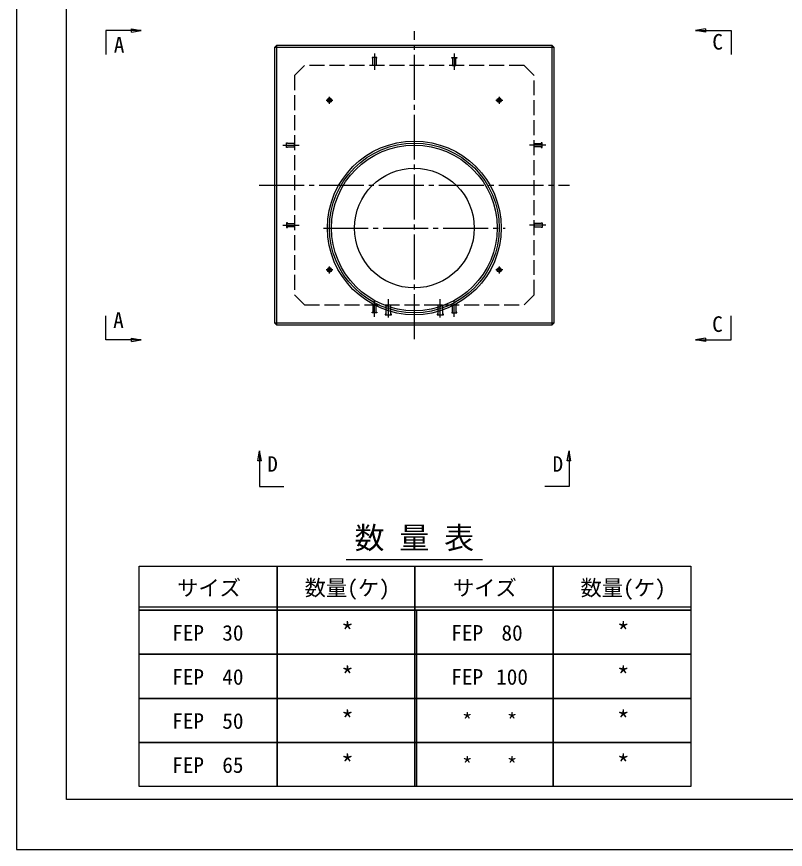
# Model space of a CAD drawing. Units: millimetres, scale not verified. Extents: x -6948 to 6948, y -3792 to 3911.
# Drawn here: x -3552 to 298, y -3792 to 380 of the extents above; entities that cross this region are included whole.
import ezdxf
from ezdxf.enums import TextEntityAlignment as Align

# ---------------------------------------------------------------- set-up
doc = ezdxf.new("R2010")
doc.units = ezdxf.units.MM
doc.header["$LTSCALE"] = 25
for name, pattern in [('CHAIN2', [12, 9, -1, 1, -1]), ('DASHED2', [3, 2, -1]), ('DASHED3', [4, 3, -1])]:
    doc.linetypes.add(name, pattern=pattern)
for name, color, linetype in [('0-0_0', 4, 'Continuous'), ('0-B_00枠', 4, 'Continuous'), ('0-C_01構造物', 4, 'Continuous'), ('0-D_02補助線', 4, 'Continuous'), ('0-F_04文字', 7, 'Continuous')]:
    doc.layers.add(name, color=color, linetype=linetype)
doc.styles.add('ＭＳ ゴシック', font='')
doc.styles.get('ＭＳ ゴシック').set_extended_font_data('MS Gothic')

msp = doc.modelspace()

# ---------------------------------------------------------------- linework, layer by layer
at = {"layer": '0-0_0'}
for p, q in [((-3552.31, 3633.47), (-3552.31, -3791.53)), ((-2939.43, -2593.66), (-2939.43, -2372.89)), ((-2247.03, -2593.66), (-2247.03, -2372.89)), ((-1557.63, -2593.66), (-1557.63, -2372.89)), ((-865.23, -2593.66), (-865.23, -2372.89)), ((-2939.43, -2814.43), (-2939.43, -2593.66)), ((-2247.03, -2814.43), (-2247.03, -2593.66)), ((-1557.63, -2814.43), (-1557.63, -2593.66)), ((-865.23, -2814.43), (-865.23, -2593.66)), ((-2939.43, -3035.19), (-2939.43, -2814.43)), ((-2247.03, -3035.19), (-2247.03, -2814.43)), ((-1557.63, -3035.19), (-1557.63, -2814.43)), ((-865.23, -3035.19), (-865.23, -2814.43)), ((-2939.43, -3255.95), (-2939.43, -3035.19)), ((-2247.03, -3255.95), (-2247.03, -3035.19)), ((-1557.63, -3255.95), (-1557.63, -3035.19)), ((-865.23, -3255.95), (-865.23, -3035.19)), ((-2939.43, -3476.72), (-2939.43, -3255.95)), ((-2247.03, -3476.72), (-2247.03, -3255.95)), ((-1557.63, -3476.72), (-1557.63, -3255.95)), ((-865.23, -3476.72), (-865.23, -3255.95))]:
    msp.add_line(p, q, dxfattribs=at)
at = {"layer": '0-0_0', "color": 6}
msp.add_line((6697.69, -3541.53), (-3302.31, -3541.53), dxfattribs=at)
msp.add_lwpolyline([(-3302.31, -3541.53), (-3302.31, 2257.68), (-3302.31, 3383.47)], dxfattribs=at)
at = {"layer": '0-0_0', "color": 3}
for centre, radius in [((-1560.25, -678.71), 435), ((-1560.25, -679.21), 300)]:
    msp.add_circle(centre, radius, dxfattribs=at)
at = {"layer": '0-0_0'}
for radius in [425, 415]:
    msp.add_circle((-1560.25, -678.71), radius, dxfattribs=at)
at = {"layer": '0-B_00枠'}
for p, q in [((-1901.61, -2339.33), (-1218.88, -2339.78)), ((-2939.43, -2576.99), (-175.84, -2576.99)), ((-1549.3, -2593.66), (-1549.3, -3476.72))]:
    msp.add_line(p, q, dxfattribs=at)
for points in [[(-3552.31, -3791.53), (6947.69, -3791.53), (6947.69, 3633.47), (-3552.31, 3633.47)], [(-2939.43, -2372.89), (-2247.03, -2372.89), (-2247.03, -2593.66), (-2939.43, -2593.66)], [(-2247.03, -2372.89), (-1557.63, -2372.89), (-1557.63, -2593.66), (-2247.03, -2593.66)], [(-1557.63, -2372.89), (-865.23, -2372.89), (-865.23, -2593.66), (-1557.63, -2593.66)], [(-865.23, -2372.89), (-175.84, -2372.89), (-175.84, -2593.66), (-865.23, -2593.66)], [(-2939.43, -2593.66), (-2247.03, -2593.66), (-2247.03, -2814.43), (-2939.43, -2814.43)], [(-2247.03, -2593.66), (-1557.63, -2593.66), (-1557.63, -2814.43), (-2247.03, -2814.43)], [(-1557.63, -2593.66), (-865.23, -2593.66), (-865.23, -2814.43), (-1557.63, -2814.43)], [(-865.23, -2593.66), (-175.84, -2593.66), (-175.84, -2814.43), (-865.23, -2814.43)], [(-2939.43, -2814.43), (-2247.03, -2814.43), (-2247.03, -3035.19), (-2939.43, -3035.19)], [(-2247.03, -2814.43), (-1557.63, -2814.43), (-1557.63, -3035.19), (-2247.03, -3035.19)], [(-1557.63, -2814.43), (-865.23, -2814.43), (-865.23, -3035.19), (-1557.63, -3035.19)], [(-865.23, -2814.43), (-175.84, -2814.43), (-175.84, -3035.19), (-865.23, -3035.19)], [(-2939.43, -3035.19), (-2247.03, -3035.19), (-2247.03, -3255.95), (-2939.43, -3255.95)], [(-2247.03, -3035.19), (-1557.63, -3035.19), (-1557.63, -3255.95), (-2247.03, -3255.95)], [(-1557.63, -3035.19), (-865.23, -3035.19), (-865.23, -3255.95), (-1557.63, -3255.95)], [(-865.23, -3035.19), (-175.84, -3035.19), (-175.84, -3255.95), (-865.23, -3255.95)], [(-2939.43, -3255.95), (-2247.03, -3255.95), (-2247.03, -3476.72), (-2939.43, -3476.72)], [(-2247.03, -3255.95), (-1557.63, -3255.95), (-1557.63, -3476.72), (-2247.03, -3476.72)], [(-1557.63, -3255.95), (-865.23, -3255.95), (-865.23, -3476.72), (-1557.63, -3476.72)], [(-865.23, -3255.95), (-175.84, -3255.95), (-175.84, -3476.72), (-865.23, -3476.72)]]:
    msp.add_lwpolyline(points, dxfattribs=at)
at = {"layer": '0-C_01構造物', "color": 3}
for p, q in [((-2250.25, 235.79), (-2260.25, 225.79)), ((-2250.25, 235.79), (-2260.25, 225.79)), ((-870.25, 235.79), (-2250.25, 235.79)), ((-860.25, 225.79), (-870.25, 235.79)), ((-860.25, -1154.21), (-860.25, 225.79)), ((-2250.25, -1164.21), (-870.25, -1164.21)), ((-870.25, -1164.21), (-860.25, -1154.21))]:
    msp.add_line(p, q, dxfattribs=at)
at = {"layer": '0-C_01構造物'}
for p, q in [((-860.25, 225.79), (-2260.25, 225.79)), ((-2250.25, 235.79), (-2250.25, -1164.21)), ((-870.25, -1164.21), (-870.25, 235.79)), ((-2260.25, -1154.21), (-860.25, -1154.21))]:
    msp.add_line(p, q, dxfattribs=at)
at = {"layer": '0-C_01構造物', "color": 7, "linetype": 'CHAIN2'}
for p, q in [((-1760.25, 194.69), (-1760.25, 112.89)), ((-1360.25, 194.69), (-1360.25, 112.89)), ((-2219.14, -264.21), (-2137.35, -264.21)), ((-901.35, -264.21), (-983.14, -264.21)), ((-2219.14, -664.21), (-2137.35, -664.21)), ((-901.35, -664.21), (-983.14, -664.21)), ((-1760.25, -1123.11), (-1760.25, -1041.32)), ((-1360.25, -1123.11), (-1360.25, -1041.32))]:
    msp.add_line(p, q, dxfattribs=at)
at = {"layer": '0-C_01構造物', "linetype": 'DASHED3'}
for p, q in [((-2110.25, 135.79), (-2160.25, 85.79)), ((-1010.25, 135.79), (-2110.25, 135.79)), ((-960.25, 85.79), (-1010.25, 135.79)), ((-960.25, -1014.21), (-960.25, 85.79)), ((-1010.25, -1064.21), (-960.25, -1014.21)), ((-2110.25, -1064.21), (-1010.25, -1064.21))]:
    msp.add_line(p, q, dxfattribs=at)
at = {"layer": '0-C_01構造物', "linetype": 'CHAIN2'}
for p, q in [((-2002.75, -39.21), (-1967.75, -39.21)), ((-1985.25, -56.71), (-1985.25, -21.71)), ((-1152.75, -39.21), (-1117.75, -39.21)), ((-1135.25, -21.71), (-1135.25, -56.71)), ((-1985.25, -906.71), (-1985.25, -871.71)), ((-1135.25, -871.71), (-1135.25, -906.71)), ((-1967.75, -889.21), (-2002.75, -889.21)), ((-1117.75, -889.21), (-1152.75, -889.21))]:
    msp.add_line(p, q, dxfattribs=at)
at = {"layer": '0-C_01構造物', "color": 3}
msp.add_lwpolyline([(-2260.25, 225.79), (-2260.25, -1154.21), (-2250.25, -1164.21)], dxfattribs=at)
at = {"layer": '0-C_01構造物', "color": 7, "linetype": 'DASHED2'}
for points in [[(-1752, 171.79), (-1748.25, 171.79), (-1748.25, 175.79), (-1772.25, 175.79), (-1772.25, 171.79), (-1768.5, 171.79)], [(-1752, 171.79), (-1752, 135.79), (-1768.5, 135.79), (-1768.5, 171.79)], [(-1368.5, 171.79), (-1372.25, 171.79), (-1372.25, 175.79), (-1348.25, 175.79), (-1348.25, 171.79), (-1352, 171.79)], [(-1368.5, 171.79), (-1368.5, 135.79), (-1352, 135.79), (-1352, 171.79)], [(-2196.25, -272.46), (-2196.25, -276.21), (-2200.25, -276.21), (-2200.25, -252.21), (-2196.25, -252.21), (-2196.25, -255.96)], [(-2196.25, -272.46), (-2160.25, -272.46), (-2160.25, -255.96), (-2196.25, -255.96)], [(-924.25, -272.46), (-960.25, -272.46), (-960.25, -255.96), (-924.25, -255.96)], [(-924.25, -272.46), (-924.25, -276.21), (-920.25, -276.21), (-920.25, -252.21), (-924.25, -252.21), (-924.25, -255.96)], [(-2196.25, -655.96), (-2196.25, -652.21), (-2200.25, -652.21), (-2200.25, -676.21), (-2196.25, -676.21), (-2196.25, -672.46)], [(-2196.25, -655.96), (-2160.25, -655.96), (-2160.25, -672.46), (-2196.25, -672.46)], [(-924.25, -655.96), (-960.25, -655.96), (-960.25, -672.46), (-924.25, -672.46)], [(-924.25, -655.96), (-924.25, -652.21), (-920.25, -652.21), (-920.25, -676.21), (-924.25, -676.21), (-924.25, -672.46)], [(-1752, -1100.21), (-1752, -1064.21), (-1768.5, -1064.21), (-1768.5, -1100.21)], [(-1368.5, -1100.21), (-1368.5, -1064.21), (-1352, -1064.21), (-1352, -1100.21)], [(-1752, -1100.21), (-1748.25, -1100.21), (-1748.25, -1104.21), (-1772.25, -1104.21), (-1772.25, -1100.21), (-1768.5, -1100.21)], [(-1368.5, -1100.21), (-1372.25, -1100.21), (-1372.25, -1104.21), (-1348.25, -1104.21), (-1348.25, -1100.21), (-1352, -1100.21)]]:
    msp.add_lwpolyline(points, dxfattribs=at)
at = {"layer": '0-C_01構造物', "linetype": 'DASHED3'}
msp.add_lwpolyline([(-2160.25, 85.79), (-2160.25, -1014.21), (-2110.25, -1064.21)], dxfattribs=at)
at = {"layer": '0-C_01構造物'}
for centre, radius in [((-1985.25, -39.21), 10.9), ((-1985.25, -39.21), 8), ((-1135.25, -39.21), 10.9), ((-1135.25, -39.21), 8), ((-1985.25, -889.21), 10.9), ((-1985.25, -889.21), 8), ((-1135.25, -889.21), 10.9), ((-1135.25, -889.21), 8)]:
    msp.add_circle(centre, radius, dxfattribs=at)
at = {"layer": '0-C_01構造物', "color": 3}
msp.add_circle((-1560.25, -679.21), 300, dxfattribs=at)
at = {"layer": '0-D_02補助線'}
for p, q in [((-2927.82, 310.79), (-3106.06, 310.79)), ((-3106.06, 310.79), (-3106.06, 189.91)), ((-2977.06, 302.1), (-2977.06, 319.47)), ((-2977.06, 319.47), (-2927.82, 310.79)), ((-2977.06, 302.1), (-2927.82, 310.79)), ((-102.18, 319.47), (-151.42, 310.79)), ((-151.42, 310.79), (26.82, 310.79)), ((-102.18, 302.1), (-151.42, 310.79)), ((-102.18, 319.47), (-102.18, 302.1)), ((26.82, 310.79), (26.82, 189.91)), ((-3106.06, -1239.21), (-3106.06, -1118.34)), ((26.82, -1239.21), (26.82, -1118.34)), ((-2927.82, -1239.21), (-3106.06, -1239.21)), ((-2977.06, -1247.89), (-2977.06, -1230.53)), ((-2977.06, -1230.53), (-2927.82, -1239.21)), ((-2977.06, -1247.89), (-2927.82, -1239.21)), ((-102.18, -1230.53), (-151.42, -1239.21)), ((-151.42, -1239.21), (26.82, -1239.21)), ((-102.18, -1247.89), (-151.42, -1239.21)), ((-102.18, -1230.53), (-102.18, -1247.89)), ((-2343.93, -1844.67), (-2335.25, -1795.43)), ((-2335.25, -1795.43), (-2335.25, -1973.67)), ((-2326.57, -1844.67), (-2335.25, -1795.43)), ((-793.93, -1844.67), (-785.25, -1795.43)), ((-785.25, -1795.43), (-785.25, -1973.67)), ((-776.56, -1844.67), (-785.25, -1795.43)), ((-2326.57, -1844.67), (-2343.93, -1844.67)), ((-776.56, -1844.67), (-793.93, -1844.67)), ((-2335.25, -1973.67), (-2214.37, -1973.67)), ((-785.25, -1973.67), (-906.12, -1973.67))]:
    msp.add_line(p, q, dxfattribs=at)
at = {"layer": '0-D_02補助線', "linetype": 'CHAIN2'}
for p, q in [((-1560.25, -1236.16), (-1560.25, 307.74)), ((-2337.71, -464.21), (-782.78, -464.21)), ((-2015.95, -679.21), (-1104.54, -679.21)), ((-1690.25, -1127.61), (-1690.25, -1034.84)), ((-1430.25, -1127.61), (-1430.25, -1034.84))]:
    msp.add_line(p, q, dxfattribs=at)
at = {"layer": '0-D_02補助線', "linetype": 'DASHED2'}
for points in [[(-1701.15, -1109.71), (-1701.15, -1064.21), (-1679.35, -1064.21), (-1679.35, -1109.71)], [(-1441.15, -1109.71), (-1441.15, -1064.21), (-1419.35, -1064.21), (-1419.35, -1109.71)], [(-1701.15, -1109.71), (-1706.25, -1109.71), (-1706.25, -1114.21), (-1674.25, -1114.21), (-1674.25, -1109.71), (-1679.35, -1109.71)], [(-1441.15, -1109.71), (-1446.25, -1109.71), (-1446.25, -1114.21), (-1414.25, -1114.21), (-1414.25, -1109.71), (-1419.35, -1109.71)]]:
    msp.add_lwpolyline(points, dxfattribs=at)

# ---------------------------------------------------------------- texts
at = {"layer": '0-D_02補助線', "style": 'ＭＳ ゴシック'}
for s, p in [('C', (-67.72, 191.32)), ('A', (-3065.71, 176.12)), ('A', (-3068.86, -1203.44)), ('C', (-68.5, -1222.92)), ('D', (-2297.14, -1923.6)), ('D', (-868.02, -1923.6))]:
    msp.add_text(s, height=78.2, dxfattribs=at).set_placement(p, align=Align.BOTTOM_LEFT)
at = {"layer": '0-F_04文字', "style": 'ＭＳ ゴシック'}
msp.add_text('数 量 表', height=109.8, dxfattribs=at).set_placement((-1859.77, -2318.99), align=Align.BOTTOM_LEFT)
at = {"layer": '0-F_04文字', "color": 3, "style": 'ＭＳ ゴシック'}
for s, height, p in [('サイズ', 78.2, (-2748.73, -2544.19)), ('数量(ケ)', 78.2, (-2109.66, -2544.19)), ('サイズ', 78.2, (-1366.94, -2544.19)), ('数量(ケ)', 78.2, (-727.87, -2544.19)), ('FEP', 78.2, (-2773.62, -2769.57)), ('30', 78.2, (-2522.4, -2769.57)), ('*', 93.84, (-1927.33, -2778.13)), ('FEP', 78.2, (-1375.16, -2769.57)), ('80', 78.2, (-1123.93, -2769.57)), ('*', 93.84, (-545.53, -2778.13)), ('*', 93.84, (-1927.33, -2998.9)), ('*', 93.84, (-545.53, -2998.9)), ('FEP', 78.2, (-2773.62, -2990.34)), ('40', 78.2, (-2522.4, -2990.34)), ('FEP', 78.2, (-1375.16, -2990.34)), ('100', 78.2, (-1150.6, -2990.34)), ('FEP', 78.2, (-2773.62, -3211.1)), ('50', 78.2, (-2522.4, -3211.1)), ('*', 93.84, (-1927.33, -3219.66)), ('*', 78.2, (-1321.83, -3211.1)), ('*', 78.2, (-1097.27, -3211.1)), ('*', 93.84, (-545.53, -3219.66)), ('FEP', 78.2, (-2773.62, -3431.87)), ('65', 78.2, (-2522.4, -3431.87)), ('*', 93.84, (-1927.33, -3440.43)), ('*', 78.2, (-1321.83, -3431.87)), ('*', 78.2, (-1097.27, -3431.87)), ('*', 93.84, (-545.53, -3440.43))]:
    msp.add_text(s, height=height, dxfattribs=at).set_placement(p, align=Align.BOTTOM_LEFT)

doc.saveas('drawing.dxf')
